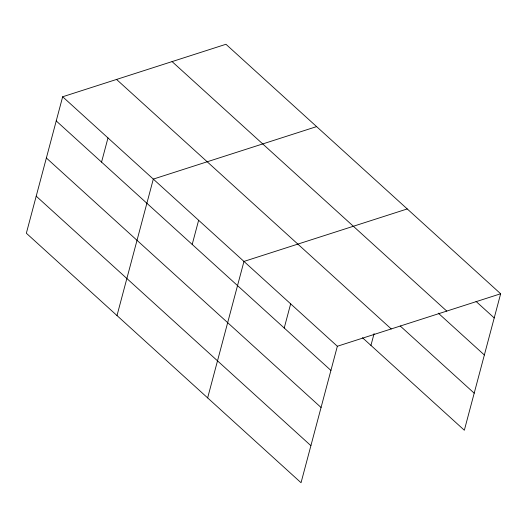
<?xml version="1.0" encoding="UTF-8"?>
<svg xmlns="http://www.w3.org/2000/svg" width="527" height="527" viewBox="0 0 527 527"><rect width="100%" height="100%" fill="white"/><g stroke="black" fill="none" stroke-linecap="round" stroke-linejoin="round"><path stroke-width="0.79" d="M62.66 96.764L26.35 233.23L301.042 482.725L337.352 346.259L500.65 293.77L225.958 44.275L62.66 96.764L337.352 346.259M101.553 162.099L107.982 137.929M117.001 315.561L153.311 179.094L316.608 126.612M192.203 244.436L198.633 220.26M207.645 397.898L243.961 261.432L407.252 208.942M284.224 328.018L290.654 303.842M370.942 345.409L374.091 333.584M500.65 293.77L464.34 430.236L362.484 337.728M476.026 301.418L494.221 317.946M172.072 61.593L446.764 311.095M438.266 313.137L484.359 355M400.21 325.982L474.201 393.182M116.546 79.439L391.245 328.94M56.231 120.933L330.923 370.428M46.369 157.988L321.062 407.49M36.211 196.169L310.904 445.671"/></g></svg>
